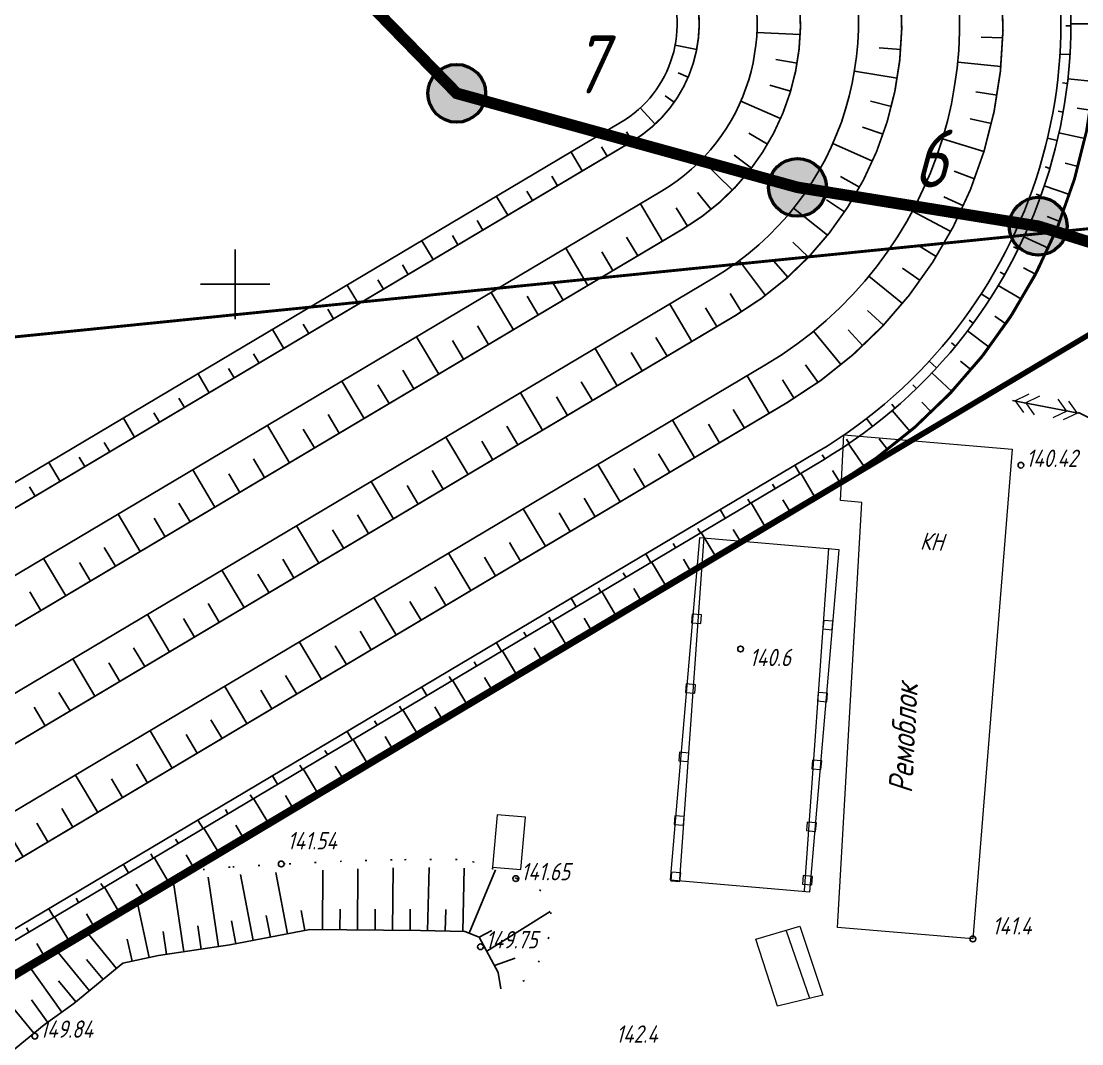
# Model space of a CAD drawing. Header units: millimetres. Extents: x 0 to 841, y 0 to 594.
# Drawn here: x 555 to 621.5, y 287.1 to 351.2 of the extents above; entities that cross this region are included whole.
import ezdxf
from ezdxf.lldxf.tags import DXFTag

# ---------------------------------------------------------------- set-up
doc = ezdxf.new("R2010")
doc.units = ezdxf.units.MM
doc.linetypes.add('ADOT1', pattern=[1.6, 0.1, -1.5])
for name, color, linetype in [('00_доповнення_топоплан', 7, 'Continuous'), ('00_Розрізи', 7, 'Continuous'), ('01_Земельний_відвід', 7, 'Continuous'), ('01_Земельний_відвід_існуючий', 7, 'Continuous'), ('01_укоси', 7, 'Continuous'), ('0_завод', 7, 'Continuous'), ('0_Проектний_карьер', 7, 'Continuous'), ('кресты', 7, 'Continuous'), ('ПИКЕТЫ', 7, 'Continuous'), ('РЕЛЬЕФ', 7, 'Continuous'), ('СІТУАЦІЯ', 7, 'Continuous')]:
    doc.layers.add(name, color=color, linetype=linetype)
doc.styles.add('Такие дела', font='GOST_A.TTF', dxfattribs={"oblique": 15})
tags = doc.linetypes.add('New Line46', pattern=[0.8, 0.5, -0.3]).pattern_tags.tags
tags[6:7] = [DXFTag(74, 4), DXFTag(75, 0), DXFTag(340, '0'), DXFTag(46, 1.0), DXFTag(50, 0.0), DXFTag(44, 0.0), DXFTag(45, 0.0)]
tags[4:5] = [DXFTag(74, 4), DXFTag(75, 0), DXFTag(340, '0'), DXFTag(46, 1.0), DXFTag(50, 0.0), DXFTag(44, 0.0), DXFTag(45, 0.0)]
tags = doc.linetypes.add('New Line47', pattern=[0.8, 0.5, -0.3]).pattern_tags.tags
tags[6:7] = [DXFTag(74, 4), DXFTag(75, 0), DXFTag(340, '0'), DXFTag(46, 1.0), DXFTag(50, 0.0), DXFTag(44, 0.0), DXFTag(45, 0.0)]
tags[4:5] = [DXFTag(74, 4), DXFTag(75, 0), DXFTag(340, '0'), DXFTag(46, 1.0), DXFTag(50, 0.0), DXFTag(44, 0.0), DXFTag(45, 0.0)]
tags = doc.linetypes.add('New Line48', pattern=[0.8, 0.5, -0.3]).pattern_tags.tags
tags[6:7] = [DXFTag(74, 4), DXFTag(75, 0), DXFTag(340, '0'), DXFTag(46, 1.0), DXFTag(50, 0.0), DXFTag(44, 0.0), DXFTag(45, 0.0)]
tags[4:5] = [DXFTag(74, 4), DXFTag(75, 0), DXFTag(340, '0'), DXFTag(46, 1.0), DXFTag(50, 0.0), DXFTag(44, 0.0), DXFTag(45, 0.0)]

# ---------------------------------------------------------------- blocks, each defined once
blk = doc.blocks.new('01_Земельний')
at = {"layer": '01_Земельний_відвід', "linetype": 'Continuous', "lineweight": 50}
h = blk.add_hatch(color=2, dxfattribs=at)
h.dxf.hatch_style = 1
edge = h.paths.add_edge_path()
edge.add_arc((0, 0), 5, 0, 360)
at = {"layer": '01_Земельний_відвід', "color": 7, "linetype": 'Continuous', "lineweight": 50}
blk.add_circle((0, 0), 5, dxfattribs=at)

msp = doc.modelspace()

# ---------------------------------------------------------------- linework, layer by layer
at = {"color": 6, "linetype": 'Continuous', "lineweight": 60, "flags": 128}
msp.add_lwpolyline([(645.874, 345.863, 0.29, 0.29, 0), (510.845, 265.144, 0.29, 0.29, 0), (493.97, 226.424, 0.29, 0.29, 0), (455.791, 175.397, 0.29, 0.29, 0), (461.043, 59.052, 0.29, 0.29, 0), (282.326, 115.038, 0.29, 0.29, 0), (102.396, 133.602, 0.29, 0.29, 0), (121.768, 353.598, 0.29, 0.29, 0), (123.318, 410.282, 0, 0, 0), (236.516, 413.051, 0.29, 0.29, 0), (361.915, 455.101, 0.29, 0.29, 0), (432.038, 462.934, 0.29, 0.29, 0), (574.547, 459.988, 0.29, 0.29, 0), (617.739, 481.753, 0.29, 0.29, 0), (645.875, 481.61, 0.29, 0.29, 0)], format="xyseb", dxfattribs=at)
at = {"color": 1, "linetype": 'Continuous', "lineweight": 211, "const_width": 0.29, "flags": 128}
msp.add_lwpolyline([(123.671, 409.928), (236.58, 412.69), (361.994, 454.744), (432.055, 462.57), (573.75, 459.654), (632.504, 337.889), (510.559, 265.396), (493.655, 226.608), (455.422, 175.511), (460.657, 59.554), (282.399, 115.395), (102.789, 133.927), (122.13, 353.577)], close=True, dxfattribs=at)
at = {"layer": '00_доповнення_топоплан', "color": 7, "linetype": 'Continuous', "lineweight": -3, "flags": 128}
for points in [[(621.274, 326.657), (617.13, 327.454)], [(628.995, 322.895), (621.279, 326.697)], [(583.061, 294.021), (584.714, 298.008)], [(584.153, 292.903), (588.144, 295.383)], [(583.686, 293.772), (584.484, 294.201)], [(583.686, 293.772), (584.877, 291.557), (585.037, 290.543)], [(584.637, 292.003), (585.945, 292.465)]]:
    msp.add_lwpolyline(points, dxfattribs=at)
at = {"layer": '00_доповнення_топоплан', "color": 7, "linetype": 'ADOT1', "flags": 128}
msp.add_lwpolyline([(586.039, 297.45), (587.619, 296.664), (588.224, 295.187), (588.188, 294.102), (587.512, 292.411), (586.782, 291.148), (585.037, 290.543)], dxfattribs=at)
at = {"layer": '00_Розрізи', "color": 252, "linetype": 'Continuous', "lineweight": 40, "true_color": 0x949494, "const_width": 0.181, "flags": 128}
msp.add_lwpolyline([(639.261, 339.99), (629.234, 338.967), (459.065, 321.812), (380.145, 309.789), (185.601, 287.301), (117.597, 281.014), (110.337, 281.604)], dxfattribs=at)
at = {"layer": '01_Земельний_відвід', "color": 2, "linetype": 'Continuous', "lineweight": 50, "const_width": 0.726, "flags": 128}
msp.add_lwpolyline([(579.471, 465.008), (635.079, 353.128), (631.772, 333.794), (624.992, 336.444), (618.748, 338.386), (603.651, 340.822), (582.274, 346.721), (571.62, 357.643)], close=True, dxfattribs=at)
at = {"layer": '01_Земельний_відвід_існуючий', "color": 2, "linetype": 'Continuous', "lineweight": 50, "const_width": 0.726}
msp.add_lwpolyline([(579.471, 465.008), (571.62, 357.643), (582.274, 346.721), (603.651, 340.822), (618.748, 338.386), (624.992, 336.444), (631.772, 333.794), (635.079, 353.128), (579.471, 465.008)], dxfattribs=at)
at = {"layer": '01_укоси', "color": 7, "linetype": 'Continuous'}
for p, q in [((620.799, 350.963), (620.486, 350.964)), ((616.529, 350.209), (615.168, 350.254)), ((610.127, 349.467), (608.77, 349.573)), ((603.627, 348.613), (602.285, 348.842)), ((596.796, 347.74), (596.161, 348.01)), ((620.578, 347.342), (620.266, 347.379)), ((603.216, 346.847), (601.911, 347.235)), ((616.172, 346.599), (614.829, 346.821)), ((595.915, 346.157), (595.351, 346.554)), ((609.539, 345.889), (608.22, 346.223)), ((620.314, 345.546), (620.003, 345.601)), ((622.02, 345.665), (621.2, 345.798)), ((615.817, 344.819), (614.491, 345.129)), ((593.274, 343.706), (592.92, 344.298)), ((601.771, 343.527), (600.597, 344.216)), ((609.02, 344.151), (607.733, 344.595)), ((591.714, 342.778), (591.361, 343.371)), ((600.758, 342.021), (599.677, 342.848)), ((619.48, 342.015), (619.177, 342.105)), ((621.248, 342.12), (620.443, 342.341)), ((588.593, 340.924), (588.241, 341.516)), ((607.548, 340.837), (606.356, 341.493)), ((614.761, 341.349), (613.488, 341.829)), ((587.033, 339.996), (586.681, 340.589)), ((598.228, 339.431), (597.376, 340.493)), ((606.607, 339.286), (605.474, 340.041)), ((614.065, 339.673), (612.826, 340.236)), ((618.914, 340.291), (618.617, 340.398)), ((596.747, 338.384), (596.03, 339.541)), ((583.913, 338.141), (583.56, 338.734)), ((620.098, 338.678), (619.318, 338.987)), ((582.353, 337.214), (582, 337.807)), ((593.628, 336.526), (592.933, 337.697)), ((604.347, 336.451), (603.359, 337.387)), ((592.068, 335.599), (591.372, 336.769)), ((612.353, 336.475), (611.197, 337.195)), ((617.493, 336.953), (617.209, 337.093)), ((603.045, 335.187), (602.139, 336.204)), ((579.232, 335.359), (578.88, 335.952)), ((611.343, 334.968), (610.237, 335.762)), ((616.642, 335.35), (616.367, 335.506)), ((618.584, 335.381), (617.837, 335.774)), ((577.672, 334.431), (577.32, 335.024)), ((588.948, 333.744), (588.252, 334.914)), ((587.388, 332.817), (586.692, 333.987)), ((600.143, 333.014), (599.422, 334.169)), ((574.552, 332.576), (574.2, 333.169)), ((598.585, 332.083), (597.889, 333.253)), ((609.038, 332.166), (608.046, 333.098)), ((616.724, 332.266), (616.019, 332.74)), ((572.992, 331.649), (572.639, 332.242)), ((584.267, 330.962), (583.572, 332.132)), ((614.674, 332.302), (614.419, 332.488)), ((595.465, 330.228), (594.769, 331.398)), ((607.753, 330.885), (606.824, 331.88)), ((582.707, 330.034), (582.012, 331.204)), ((613.563, 330.867), (613.319, 331.067)), ((569.872, 329.794), (569.519, 330.387)), ((593.904, 329.3), (593.209, 330.471)), ((568.311, 328.867), (567.959, 329.46)), ((579.587, 328.179), (578.891, 329.349)), ((604.946, 328.588), (604.155, 329.695)), ((614.538, 329.37), (613.885, 329.921)), ((603.436, 327.582), (602.719, 328.739)), ((578.027, 327.252), (577.331, 328.422)), ((590.784, 327.446), (590.089, 328.616)), ((611.105, 328.199), (610.887, 328.424)), ((565.191, 327.012), (564.839, 327.605)), ((589.224, 326.518), (588.528, 327.688)), ((612.054, 326.726), (611.46, 327.348)), ((563.631, 326.084), (563.279, 326.677)), ((600.318, 325.723), (599.622, 326.893)), ((609.766, 326.973), (609.562, 327.21)), ((574.906, 325.397), (574.211, 326.567)), ((573.346, 324.47), (572.651, 325.64)), ((586.104, 324.663), (585.408, 325.833)), ((598.758, 324.795), (598.062, 325.965)), ((560.511, 324.229), (560.158, 324.822)), ((584.544, 323.736), (583.848, 324.906)), ((606.891, 324.761), (606.716, 325.018)), ((609.298, 324.366), (608.772, 325.052)), ((595.637, 322.94), (594.942, 324.111)), ((605.363, 323.782), (605.204, 324.046)), ((558.951, 323.302), (558.598, 323.895)), ((570.226, 322.615), (569.53, 323.785)), ((568.666, 321.687), (567.97, 322.857)), ((581.423, 321.881), (580.728, 323.051)), ((594.077, 322.013), (593.382, 323.183)), ((606.305, 322.316), (605.852, 323.06)), ((555.83, 321.447), (555.478, 322.04)), ((579.863, 320.953), (579.168, 322.123)), ((602.243, 321.926), (602.085, 322.192)), ((590.957, 320.158), (590.261, 321.328)), ((565.546, 319.832), (564.85, 321.002)), ((600.683, 320.999), (600.525, 321.264)), ((603.185, 320.459), (602.74, 321.208)), ((563.985, 318.905), (563.29, 320.075)), ((576.743, 319.098), (576.047, 320.269)), ((589.397, 319.231), (588.701, 320.401)), ((575.183, 318.171), (574.487, 319.341)), ((597.563, 319.144), (597.405, 319.409)), ((600.065, 318.604), (599.62, 319.353)), ((560.865, 317.05), (560.17, 318.22)), ((586.277, 317.376), (585.581, 318.546)), ((596.002, 318.217), (595.845, 318.482)), ((572.062, 316.316), (571.367, 317.486)), ((584.716, 316.448), (584.021, 317.618)), ((596.945, 316.75), (596.499, 317.498)), ((559.305, 316.122), (558.609, 317.293)), ((570.502, 315.389), (569.807, 316.559)), ((592.882, 316.362), (592.724, 316.627)), ((556.185, 314.268), (555.489, 315.438)), ((581.596, 314.593), (580.9, 315.763)), ((591.322, 315.434), (591.164, 315.699)), ((593.824, 314.895), (593.379, 315.644)), ((567.382, 313.534), (566.686, 314.704)), ((580.036, 313.666), (579.34, 314.836)), ((565.822, 312.606), (565.126, 313.776)), ((588.202, 313.579), (588.044, 313.845)), ((590.704, 313.04), (590.259, 313.789)), ((576.916, 311.811), (576.22, 312.981)), ((586.642, 312.652), (586.484, 312.917)), ((575.356, 310.884), (574.66, 312.054)), ((562.702, 310.751), (562.006, 311.921)), ((587.584, 311.185), (587.138, 311.934)), ((561.141, 309.824), (560.446, 310.994)), ((583.521, 310.797), (583.364, 311.062)), ((572.235, 309.029), (571.54, 310.199)), ((581.961, 309.869), (581.803, 310.135)), ((584.463, 309.33), (584.018, 310.079)), ((558.021, 307.969), (557.326, 309.139)), ((570.675, 308.101), (569.979, 309.271)), ((556.461, 307.042), (555.765, 308.212)), ((578.841, 308.015), (578.683, 308.28)), ((581.343, 307.475), (580.898, 308.224)), ((567.555, 306.246), (566.859, 307.416)), ((577.281, 307.087), (577.123, 307.352)), ((565.995, 305.319), (565.299, 306.489)), ((578.223, 305.62), (577.778, 306.369)), ((574.16, 305.232), (574.003, 305.497)), ((562.874, 303.464), (562.179, 304.634)), ((572.6, 304.305), (572.443, 304.57)), ((575.102, 303.765), (574.657, 304.514)), ((561.314, 302.536), (560.619, 303.707)), ((569.48, 302.45), (569.322, 302.715)), ((571.982, 301.91), (571.537, 302.659)), ((558.194, 300.682), (557.498, 301.852)), ((567.92, 301.522), (567.762, 301.788)), ((556.634, 299.754), (555.938, 300.924)), ((568.862, 300.055), (568.417, 300.804)), ((564.8, 299.667), (564.642, 299.933)), ((563.239, 298.74), (563.082, 299.005)), ((565.742, 298.201), (565.296, 298.949)), ((560.119, 296.885), (559.961, 297.15)), ((562.621, 296.346), (562.176, 297.094)), ((558.559, 295.958), (558.401, 296.223)), ((559.501, 294.491), (559.056, 295.24)), ((555.439, 294.103), (555.281, 294.368)), ((556.381, 292.636), (555.936, 293.385))]:
    msp.add_line(p, q, dxfattribs=at)
at = {"layer": '01_укоси', "color": 7, "linetype": 'Continuous', "lineweight": 25}
for p, q in [((622.452, 351.087), (620.799, 351.084)), ((603.822, 350.417), (601.103, 350.545)), ((597.327, 349.472), (595.973, 349.736)), ((616.409, 348.398), (613.7, 348.666)), ((620.74, 349.149), (620.114, 349.187)), ((609.909, 347.666), (607.223, 348.107)), ((622.262, 347.463), (620.612, 347.64)), ((602.594, 345.143), (600.097, 346.229)), ((594.724, 344.792), (593.785, 345.803)), ((621.682, 343.882), (620.054, 344.236)), ((608.355, 342.463), (605.866, 343.567)), ((615.346, 343.067), (612.741, 343.859)), ((619.947, 343.769), (619.333, 343.914)), ((590.153, 341.851), (589.449, 343.037)), ((599.572, 340.649), (597.624, 342.552)), ((620.72, 340.383), (619.131, 340.914)), ((585.473, 339.069), (584.768, 340.254)), ((595.188, 337.454), (593.797, 339.794)), ((605.537, 337.82), (603.409, 339.517)), ((613.261, 338.046), (610.862, 339.332)), ((618.251, 338.602), (617.669, 338.85)), ((580.793, 336.286), (580.088, 337.472)), ((619.386, 337.009), (617.856, 337.712)), ((590.508, 334.672), (589.117, 337.012)), ((601.64, 334.039), (600.008, 336.219)), ((576.112, 333.504), (575.407, 334.69)), ((610.236, 333.529), (608.134, 335.259)), ((617.696, 333.799), (616.243, 334.667)), ((585.827, 331.889), (584.436, 334.229)), ((615.701, 333.798), (615.17, 334.141)), ((597.025, 331.155), (595.634, 333.496)), ((571.432, 330.722), (570.727, 331.907)), ((581.147, 329.107), (579.756, 331.447)), ((606.387, 329.69), (604.663, 331.797)), ((615.67, 330.789), (614.311, 331.814)), ((592.344, 328.373), (590.953, 330.713)), ((612.372, 329.498), (611.91, 329.924)), ((566.751, 327.939), (566.046, 329.125)), ((576.467, 326.324), (575.075, 328.665)), ((601.878, 326.65), (600.487, 328.99)), ((613.332, 328.015), (612.083, 329.188)), ((587.664, 325.591), (586.273, 327.931)), ((610.708, 325.509), (609.586, 326.818)), ((562.071, 325.157), (561.366, 326.343)), ((597.198, 323.868), (595.806, 326.208)), ((608.36, 325.827), (607.98, 326.32)), ((571.786, 323.542), (570.395, 325.882)), ((582.983, 322.808), (581.592, 325.149)), ((607.829, 323.3), (606.848, 324.733)), ((557.39, 322.374), (556.686, 323.56)), ((592.517, 321.086), (591.126, 323.426)), ((603.803, 322.854), (603.488, 323.384)), ((567.106, 320.76), (565.715, 323.1)), ((604.745, 321.387), (603.855, 322.885)), ((578.303, 320.026), (576.912, 322.366)), ((601.625, 319.532), (600.735, 321.03)), ((562.425, 317.977), (561.034, 320.318)), ((587.837, 318.303), (586.445, 320.643)), ((599.123, 320.071), (598.807, 320.602)), ((573.623, 317.244), (572.231, 319.584)), ((598.505, 317.677), (597.614, 319.175)), ((557.745, 315.195), (556.354, 317.535)), ((583.156, 315.521), (581.765, 317.861)), ((594.442, 317.289), (594.127, 317.82)), ((568.942, 314.461), (567.551, 316.801)), ((595.384, 315.822), (594.494, 317.32)), ((592.264, 313.967), (591.374, 315.465)), ((578.476, 312.738), (577.085, 315.079)), ((589.762, 314.507), (589.447, 315.037)), ((564.262, 311.679), (562.871, 314.019)), ((589.144, 312.112), (588.253, 313.61)), ((573.795, 309.956), (572.404, 312.296)), ((585.081, 311.724), (584.766, 312.255)), ((586.024, 310.257), (585.133, 311.755)), ((559.581, 308.896), (558.19, 311.237)), ((569.115, 307.174), (567.724, 309.514)), ((580.401, 308.942), (580.086, 309.472)), ((582.903, 308.402), (582.013, 309.9)), ((579.783, 306.548), (578.893, 308.045)), ((564.434, 304.391), (563.043, 306.732)), ((575.721, 306.16), (575.405, 306.69)), ((576.663, 304.693), (575.772, 306.19)), ((573.542, 302.838), (572.652, 304.336)), ((559.754, 301.609), (558.363, 303.949)), ((571.04, 303.377), (570.725, 303.908)), ((570.422, 300.983), (569.532, 302.481)), ((555.074, 298.827), (553.682, 301.167)), ((566.36, 300.595), (566.044, 301.125)), ((567.302, 299.128), (566.411, 300.626)), ((564.181, 297.273), (563.291, 298.771)), ((561.679, 297.813), (561.364, 298.343)), ((561.061, 295.418), (560.171, 296.916)), ((556.999, 295.03), (556.683, 295.561)), ((557.941, 293.563), (557.051, 295.061))]:
    msp.add_line(p, q, dxfattribs=at)
at = {"layer": '0_завод', "linetype": 'New Line46', "lineweight": 15}
for p, q in [((597.497, 318.824), (595.655, 297.366)), ((606.259, 318.072), (597.497, 318.824)), ((604.417, 296.614), (606.259, 318.072)), ((595.655, 297.366), (604.417, 296.614)), ((595.655, 297.366), (595.655, 297.366))]:
    msp.add_line(p, q, dxfattribs=at)
at = {"layer": '0_завод', "lineweight": 15}
for p, q in [((597.042, 314.044), (596.996, 313.508)), ((597.623, 313.994), (597.042, 314.044)), ((596.996, 313.508), (597.577, 313.458)), ((596.996, 313.508), (596.996, 313.508)), ((597.577, 313.458), (597.623, 313.994)), ((605.294, 313.651), (605.248, 313.115)), ((605.875, 313.601), (605.294, 313.651)), ((605.829, 313.065), (605.875, 313.601)), ((605.248, 313.115), (605.829, 313.065)), ((605.248, 313.115), (605.248, 313.115)), ((596.666, 309.663), (596.62, 309.127)), ((597.247, 309.614), (596.666, 309.663)), ((597.201, 309.077), (597.247, 309.614)), ((596.62, 309.127), (597.201, 309.077)), ((596.62, 309.127), (596.62, 309.127)), ((604.951, 309.132), (604.905, 308.596)), ((605.532, 309.082), (604.951, 309.132)), ((605.486, 308.546), (605.532, 309.082)), ((604.905, 308.596), (605.486, 308.546)), ((604.905, 308.596), (604.905, 308.596)), ((596.253, 305.376), (596.207, 304.839)), ((596.834, 305.326), (596.253, 305.376)), ((596.207, 304.839), (596.788, 304.79)), ((596.207, 304.839), (596.207, 304.839)), ((596.788, 304.79), (596.834, 305.326)), ((604.586, 304.886), (604.54, 304.349)), ((605.168, 304.836), (604.586, 304.886)), ((605.122, 304.299), (605.168, 304.836)), ((604.54, 304.349), (605.122, 304.299)), ((604.54, 304.349), (604.54, 304.349)), ((584.808, 301.459), (584.525, 298.169)), ((586.582, 301.307), (584.808, 301.459)), ((595.956, 301.393), (595.91, 300.857)), ((596.537, 301.344), (595.956, 301.393)), ((586.299, 298.017), (586.582, 301.307)), ((595.91, 300.857), (596.491, 300.807)), ((595.91, 300.857), (595.91, 300.857)), ((596.491, 300.807), (596.537, 301.344)), ((604.253, 300.997), (604.207, 300.46)), ((604.834, 300.947), (604.253, 300.997)), ((604.788, 300.41), (604.834, 300.947)), ((604.207, 300.46), (604.788, 300.41)), ((604.207, 300.46), (604.207, 300.46)), ((584.525, 298.169), (586.299, 298.017)), ((584.525, 298.169), (584.525, 298.169)), ((595.742, 297.854), (595.696, 297.318)), ((596.323, 297.804), (595.742, 297.854)), ((596.277, 297.268), (596.323, 297.804)), ((604.01, 297.64), (603.964, 297.104)), ((604.591, 297.59), (604.01, 297.64)), ((604.545, 297.054), (604.591, 297.59)), ((595.696, 297.318), (596.277, 297.268)), ((595.696, 297.318), (595.696, 297.318)), ((603.964, 297.104), (604.545, 297.054)), ((603.964, 297.104), (603.964, 297.104))]:
    msp.add_line(p, q, dxfattribs=at)
for points in [[(618.156, 327.841), (618.156, 327.841), (617.221, 327.395), (617.221, 327.395)], [(617.3, 327.421), (617.3, 327.421), (617.829, 326.686), (617.829, 326.686)], [(618.822, 327.713), (618.822, 327.713), (617.887, 327.267), (617.887, 327.267)], [(620.534, 326.8), (620.534, 326.8), (620.006, 327.535), (620.006, 327.535)], [(621.2, 326.672), (621.2, 326.672), (620.671, 327.407), (620.671, 327.407)], [(617.966, 327.293), (617.966, 327.293), (618.494, 326.558), (618.494, 326.558)], [(619.678, 326.38), (619.678, 326.38), (620.613, 326.825), (620.613, 326.825)], [(620.344, 326.252), (620.344, 326.252), (621.279, 326.697), (621.279, 326.697)], [(606.563, 325.295), (606.563, 325.295), (617.113, 324.39), (617.113, 324.39)], [(617.113, 324.39), (617.113, 324.39), (614.656, 293.664), (614.656, 293.664)], [(601.043, 293.661), (601.043, 293.661), (603.793, 294.467), (603.793, 294.467)], [(602.948, 294.168), (602.948, 294.168), (604.41, 289.946), (604.41, 289.946)], [(603.793, 294.467), (603.793, 294.467), (605.246, 290.135), (605.246, 290.135)], [(614.656, 293.664), (614.656, 293.664), (606.163, 294.393), (606.163, 294.393)]]:
    msp.add_open_spline(points, degree=3, dxfattribs=at)
for points, knots in [([(606.345, 321.171), (606.345, 321.171), (606.345, 321.171), (606.563, 325.295), (606.563, 325.295)], [0.8333333, 0.8333333, 0.8333333, 0.8333333, 0.8333333, 1, 1, 1, 1]), ([(606.163, 294.393), (606.163, 294.393), (606.163, 294.393), (607.686, 321.056), (607.686, 321.056)], [0.5, 0.5, 0.5, 0.5, 0.5, 0.6666667, 0.6666667, 0.6666667, 0.6666667]), ([(607.686, 321.056), (607.686, 321.056), (607.686, 321.056), (606.345, 321.171), (606.345, 321.171)], [0.6666667, 0.6666667, 0.6666667, 0.6666667, 0.6666667, 0.8333333, 0.8333333, 0.8333333, 0.8333333]), ([(602.394, 289.449), (602.394, 289.449), (602.394, 289.449), (601.043, 293.661), (601.043, 293.661)], [0.75, 0.75, 0.75, 0.75, 0.75, 1, 1, 1, 1]), ([(605.246, 290.135), (605.246, 290.135), (605.246, 290.135), (602.394, 289.449), (602.394, 289.449)], [0.5, 0.5, 0.5, 0.5, 0.5, 0.75, 0.75, 0.75, 0.75])]:
    msp.add_open_spline(points, degree=3, knots=knots, dxfattribs=at)
at = {"layer": '0_завод', "linetype": 'New Line48', "lineweight": 15}
msp.add_open_spline([(597.773, 318.89), (597.773, 318.89), (596.244, 297.406), (596.244, 297.406)], degree=3, dxfattribs=at)
at = {"layer": '0_завод', "linetype": 'New Line47', "lineweight": 15}
msp.add_open_spline([(605.592, 318.174), (605.592, 318.174), (604.063, 296.69), (604.063, 296.69)], degree=3, dxfattribs=at)
at = {"layer": '0_Проектний_карьер', "color": 7, "linetype": 'Continuous', "lineweight": -3, "flags": 128}
for points, const_width in [([(505.713, 457.284), (526.361, 456.122), (526.745, 459.732), (537.005, 460.109), (541.182, 460.324), (555.602, 460.028, -0.282326), (581.638, 443.306), (619.112, 365.643, -0.389019), (606.015, 322.142), (511.571, 265.998, 0.158117), (510.092, 264.315), (503.295, 249.466), (496.118, 238.33)], 0.181), ([(536.468, 455.048), (549.98, 454.949), (555.665, 454.762, -0.280085), (576.59, 441.078), (613.841, 363.059, -0.387839), (603, 327.317), (508.295, 271.018, 0.158117), (504.303, 266.475), (492.785, 239.768)], 0.109), ([(548.228, 452.241), (548.228, 452.241), (548.551, 448.626), (553.302, 448.46, -0.279573), (571.819, 436.326), (608.109, 360.322, -0.387839), (599.754, 332.778), (505.049, 276.479, 0.158117), (498.47, 268.991), (491.668, 253.218), (491.439, 252.688, -0.086212), (487.042, 247.961), (486.654, 247.719)], 0.109), ([(465.197, 444.78), (468.48, 444.665), (485.931, 444.099), (513.472, 445.676), (514.03, 442.112), (525.894, 442.848), (540.816, 442.54), (553.135, 442.078, -0.278876), (566.102, 433.556), (602.376, 357.585, -0.387839), (596.508, 338.238), (501.803, 281.939, 0.158117), (492.637, 271.506), (487.344, 259.232)], 0.109), ([(552.951, 435.682, -0.277873), (560.392, 430.772), (596.643, 354.848, -0.387839), (593.262, 343.699), (498.557, 287.4, 0.158117)], 0.109), ([(619.841, 338.046, -0.160791), (606.015, 322.142), (511.571, 265.998, 0.158117), (510.092, 264.315), (503.295, 249.466), (496.118, 238.33)], 0.181)]:
    msp.add_lwpolyline(points, format="xyb", dxfattribs=dict(at, const_width=const_width))
for points in [[(495.827, 452.367), (506.957, 454.284), (526.361, 456.122), (526.745, 459.732), (536.853, 459.384), (541.166, 459.378), (555.709, 458.93, -0.280539), (580.383, 442.843), (617.681, 364.837, -0.387997), (605.214, 323.692), (510.766, 267.547, 0.158117), (508.608, 265.09), (502.186, 249.945), (496.118, 238.33)], [(536.852, 458.658), (541.15, 458.652), (555.618, 458.289, -0.282216), (579.917, 442.534), (617.117, 364.623, -0.387839), (604.855, 324.197), (510.15, 267.898, 0.158117), (507.637, 265.037), (501.293, 250.33), (496.086, 238.256)], [(548.228, 452.241), (553.362, 452.077, -0.28037), (575.101, 437.876), (611.384, 361.886, -0.387839), (601.609, 329.658), (506.904, 273.358, 0.158117), (501.803, 267.553), (490.838, 242.129)], [(484.049, 447.585), (485.263, 447.697), (516.549, 449.488), (520.424, 449.758), (520.747, 446.143), (525.969, 446.478), (540.871, 446.17), (553.232, 445.726, -0.279303), (569.368, 435.14), (605.652, 359.149, -0.387839), (598.363, 335.118), (503.658, 278.819, 0.158117), (495.97, 270.069), (490.606, 257.63), (488.939, 253.766, -0.140304), (484.615, 248.552)], [(464.747, 442.578), (468.419, 441.943), (485.889, 441.383), (486.45, 437.796), (525.839, 440.126), (540.76, 439.817), (553.059, 439.339, -0.278494), (563.654, 432.365), (599.919, 356.412, -0.387839), (595.117, 340.579), (500.411, 284.279, 0.158117), (490.137, 272.584), (484.844, 260.31)], [(552.908, 434.29, -0.277593), (559.153, 430.165), (595.399, 354.253, -0.387839), (592.557, 344.885), (497.852, 288.585, 0.158117)]]:
    msp.add_lwpolyline(points, format="xyb", dxfattribs=at)
at = {"layer": 'кресты', "color": 3, "linetype": 'Continuous'}
for p, q in [((568.371, 332.56), (568.371, 336.916)), ((568.371, 332.56), (568.371, 336.916)), ((566.193, 334.738), (570.549, 334.738)), ((566.193, 334.738), (570.549, 334.738))]:
    msp.add_line(p, q, dxfattribs=at)
at = {"layer": 'ПИКЕТЫ', "color": 7, "linetype": 'Continuous'}
for centre in [(617.666, 323.385), (600.083, 311.858), (571.269, 298.37), (585.984, 297.45), (614.656, 293.664), (583.765, 293.178), (555.811, 287.568)]:
    msp.add_circle(centre, 0.181, dxfattribs=at)
at = {"layer": 'РЕЛЬЕФ', "color": 7, "linetype": 'Continuous'}
for p, q in [((576.048, 294.228), (576.081, 298.066)), ((578.25, 294.209), (578.284, 298.121)), ((580.452, 294.184), (580.538, 298.146)), ((582.654, 294.136), (582.741, 298.117)), ((567.339, 293.184), (566.691, 297.544)), ((569.506, 293.57), (568.711, 297.709)), ((571.669, 293.986), (570.929, 297.835)), ((573.846, 294.247), (573.878, 297.977)), ((565.16, 292.861), (564.515, 297.207)), ((562.989, 292.499), (562.211, 296.101)), ((572.75, 294.194), (572.508, 295.454)), ((574.947, 294.238), (574.958, 295.526)), ((577.149, 294.219), (577.161, 295.535)), ((579.351, 294.2), (579.363, 295.533)), ((581.553, 294.16), (581.583, 295.509)), ((568.425, 293.363), (568.15, 294.794)), ((570.588, 293.778), (570.329, 295.127)), ((560.941, 291.817), (558.991, 294.187)), ((564.071, 292.699), (563.858, 294.136)), ((566.25, 293.022), (566.032, 294.486)), ((561.913, 292.267), (561.612, 293.657)), ((559.24, 290.418), (557.076, 293.049)), ((560.091, 291.118), (559.06, 292.371)), ((557.499, 289.072), (555.39, 292.047)), ((555.739, 287.75), (553.25, 290.775)), ((558.39, 289.718), (557.296, 291.048)), ((556.601, 288.435), (555.601, 289.846))]:
    msp.add_line(p, q, dxfattribs=at)
at = {"layer": 'РЕЛЬЕФ', "color": 7, "linetype": 'ADOT1'}
msp.add_lwpolyline([(586.039, 297.45, 0.028797), (583.359, 298.488, 0.077371), (582.298, 298.656, 0.004898), (578.231, 298.629, 0.006268), (575.055, 298.536, 0.002478), (571.517, 298.371, 0.00253), (568.054, 298.174, 0.026806), (565.126, 297.835, 0.022371)], format="xyb", dxfattribs=at)
at = {"layer": 'РЕЛЬЕФ', "color": 7, "linetype": 'Continuous', "flags": 128}
msp.add_lwpolyline([(528.935, 270.178), (532.317, 271.134), (535.802, 271.408), (539.288, 272.773), (544.277, 276.802), (552.282, 284.905), (556.386, 288.282), (558.257, 289.609), (561.335, 292.142), (563.568, 292.624), (568.035, 293.288), (573.063, 294.254), (580.004, 294.194), (582.78, 294.134), (583.686, 293.772)], dxfattribs=at)

# ---------------------------------------------------------------- block references
at = {"layer": '01_Земельний_відвід', "color": 5, "linetype": 'Continuous', "lineweight": 50, "xscale": 0.363, "yscale": 0.363, "zscale": 0.363}
for p in [(582.274, 346.721), (603.651, 340.822), (618.748, 338.386)]:
    msp.add_blockref('01_Земельний', p, dxfattribs=at)

# ---------------------------------------------------------------- texts
at = {"layer": '00_доповнення_топоплан', "color": 7, "linetype": 'Continuous', "style": 'Такие дела', "oblique": 15}
for s, p in [('141.4', (615.869, 293.944)), ('142.4', (592.262, 287.154))]:
    msp.add_text(s, height=1.089, dxfattribs=at).set_placement(p)
at = {"layer": '01_Земельний_відвід', "linetype": 'Continuous', "lineweight": 50, "style": 'Такие дела', "oblique": 15}
for s, p in [('7', (589.534, 346.721)), ('6', (610.911, 340.822))]:
    msp.add_text(s, height=3.63, dxfattribs=at).set_placement(p)
at = {"layer": '0_завод', "style": 'Такие дела', "oblique": 15}
msp.add_text('Ремоблок', height=1.4856, rotation=86.91651, dxfattribs=at).set_placement((610.842, 302.789))
at = {"layer": 'ПИКЕТЫ', "color": 7, "linetype": 'Continuous', "style": 'Такие дела', "oblique": 15}
for s, p in [('140.42', (617.991, 323.28)), ('140.6', (600.643, 310.782)), ('141.54', (571.656, 299.284)), ('141.65', (586.308, 297.345)), ('149.75', (584.09, 293.073)), ('149.84', (556.136, 287.463))]:
    msp.add_text(s, height=1.089, dxfattribs=at).set_placement(p)
at = {"layer": 'СІТУАЦІЯ', "style": 'Такие дела', "oblique": 15}
msp.add_text('КН', height=1.089, rotation=356.31263, dxfattribs=at).set_placement((611.324, 318.102))

doc.saveas('drawing.dxf')
